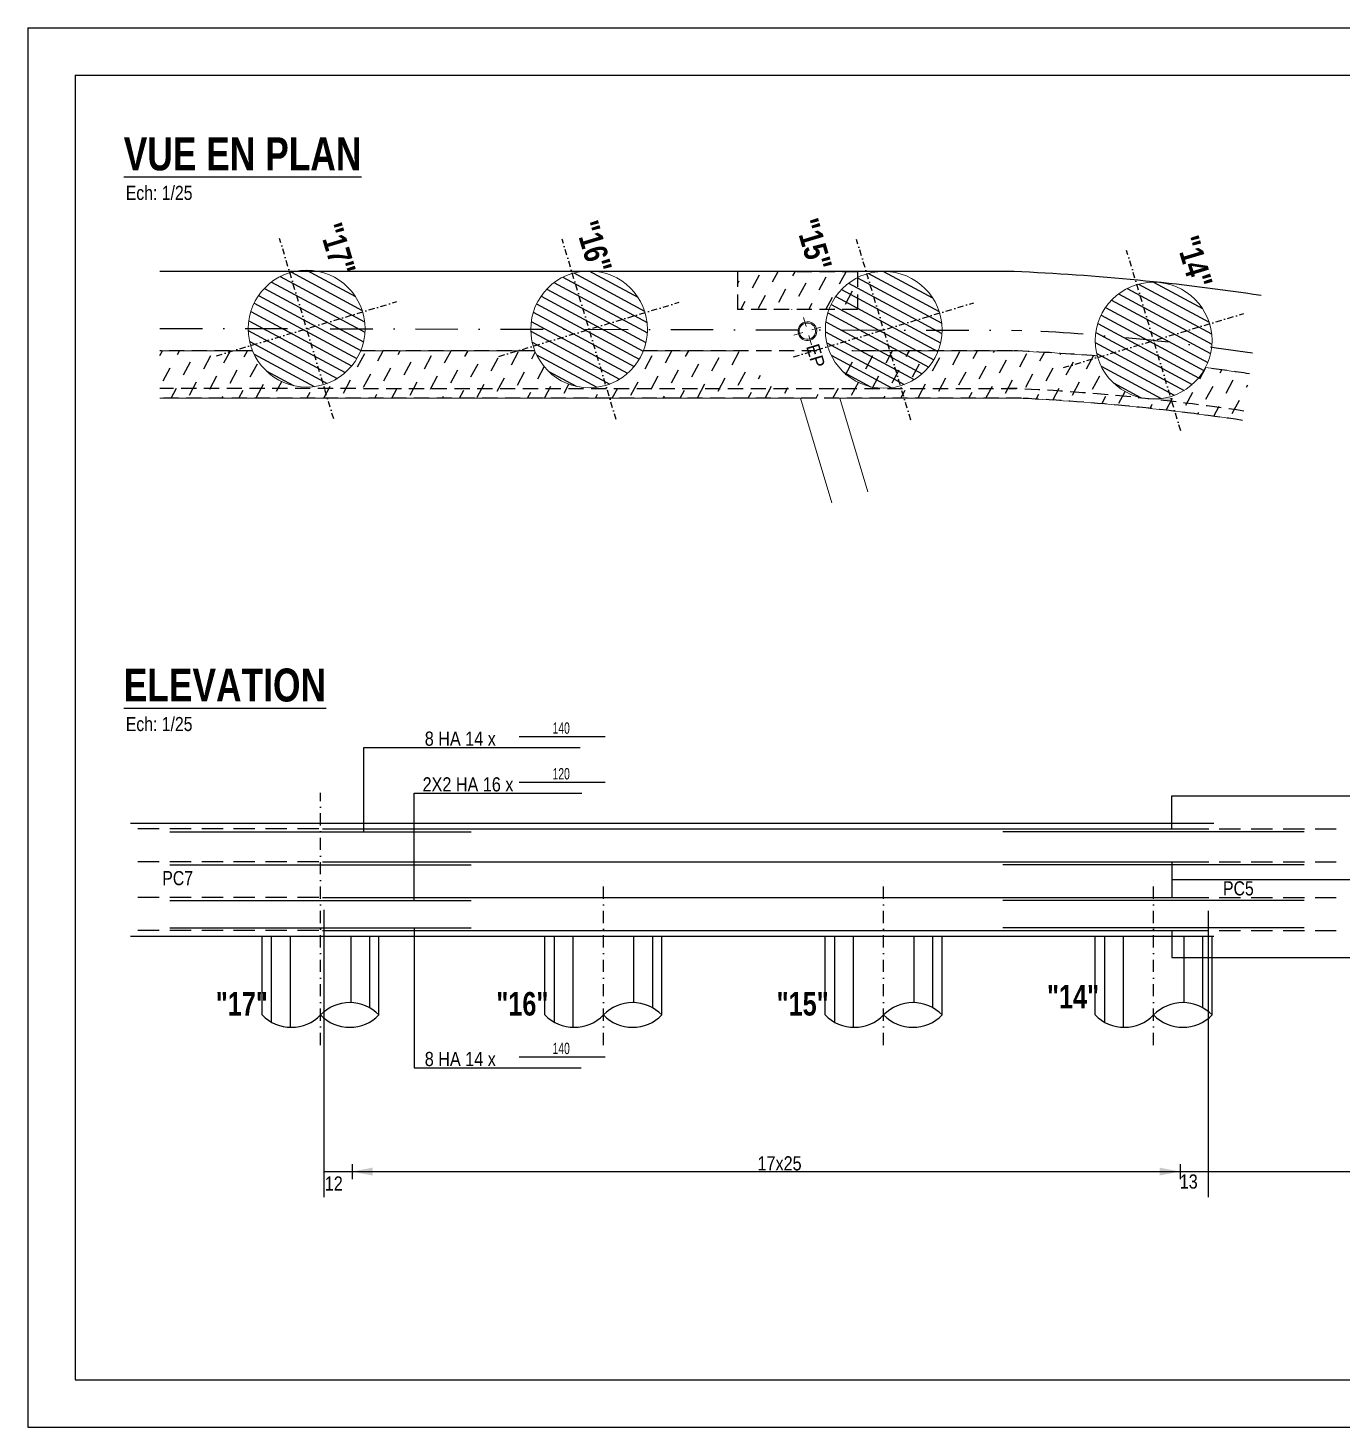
# Model space of a CAD drawing. Header units: centimetres. Extents: x 20328 to 51171, y -21855 to -16644.
# Drawn here: x 34539 to 35935, y -18525 to -17040 of the extents above; entities that cross this region are included whole.
import ezdxf
from ezdxf.enums import TextEntityAlignment as Align

# ---------------------------------------------------------------- set-up
doc = ezdxf.new("R2010")
doc.units = ezdxf.units.CM
doc.header["$LTSCALE"] = 25.4
doc.linetypes.add('CACHEX2', pattern=[19.049999999999997, 12.7, -6.35])
doc.linetypes.add('TIRETPTX2', pattern=[50.8, 25.4, -12.7, 0, -12.7])
for name, color, linetype in [('01_fenetres', 171, 'Continuous'), ('01_linteaux', 2, 'Continuous'), ('01_murs_sup', 2, 'CACHEX2'), ('01_poch_murs', 253, 'Continuous'), ('01_texte', 230, 'Continuous')]:
    doc.layers.add(name, color=color, linetype=linetype)
for name, color, linetype, lineweight in [('01_murs_coup', 5, 'Continuous', 60), ('01_PIEUX', 5, 'Continuous', 60), ('B Général', 7, 'Continuous', 5), ('C ANNOTATIONS-prestations', 7, 'Continuous', 5)]:
    doc.layers.add(name, color=color, linetype=linetype, lineweight=lineweight)
doc.styles.add('Eurostile', font='')
doc.styles.add('impact', font='impact.ttf')
doc.styles.add('MATTE_TXT', font='arial.ttf')
doc.styles.add('STYLE2', font='ARIALN.TTF')
doc.styles.get('Eurostile').set_extended_font_data('Eurostile')

# ---------------------------------------------------------------- blocks, each defined once
blk = doc.blocks.new('EP')
at = {"layer": 'B Général', "color": 7, "linetype": 'Continuous', "lineweight": 5}
for p, q in [((0, 7.5), (0, 2.5)), ((-7.5, 0), (-2.5, 0)), ((7.5, 0), (2.5, 0)), ((0, -7.5), (0, -2.5))]:
    blk.add_line(p, q, dxfattribs=at)
at = {"layer": 'B Général', "color": 7, "linetype": 'Continuous', "lineweight": 5, "flags": 128}
for points in [[(-5, 0, -0.9999999999999999), (4.999999999999992, 0, -0.9999999999999999)], [(-4.333333333333333, 0, -0.9999999999999999), (4.333333333333326, 0, -0.9999999999999999)]]:
    blk.add_lwpolyline(points, format="xyb", close=True, dxfattribs=at)
at = {"layer": 'C ANNOTATIONS-prestations', "insert": (7.5, 3.979498697916664), "char_height": 7.048665364583333, "attachment_point": 1, "line_spacing_factor": 0.8954527788573651, "style": 'Eurostile'}
blk.add_mtext('EP', dxfattribs=at)

msp = doc.modelspace()

# ---------------------------------------------------------------- hatches: boundary and pattern name
at = {"layer": '01_murs_sup'}
h = msp.add_hatch(dxfattribs=at)
h.set_pattern_fill('DASH', color=256, scale=5, angle=61.70210637941309)
h.set_pattern_definition([(61.70210637941309, (53883.38349495201, -12117.95405847281), (-6.452218211044952, 21.50349111556214), [15.875, -15.875])])
h.paths.add_polyline_path([(35420.26333808354, -17339.07891634642), (35420.26790580144, -17299.07891660722), (35292.82563190856, -17299.06436359825), (35292.82106419068, -17339.06436333744)])
at = {"layer": '01_murs_sup', "ltscale": 3}
h = msp.add_hatch(dxfattribs=at)
h.set_pattern_fill('DASH', color=256, scale=5, angle=61.70210637941309)
h.set_pattern_definition([(61.70210637941309, (35266.62611609201, 49773.56992598164), (-6.452218211044952, 21.50349111556214), [15.875, -15.875])])
edge = h.paths.add_edge_path()
edge.add_line((35829.02672889453, -17456.87817303238), (35836.47360958462, -17407.43584331394))
edge.add_arc((35478.21131775706, -19786.05893335339), 2405.452072732765, 81.43463524797535, 82.55731970730993)
edge.add_arc((35734.82384425815, -17372.20857000078), 61.99999999999572, 286.70210637939874, 332.4625493899591, ccw=False)
edge.add_arc((35734.82384425815, -17372.20857000075), 62.00000000002463, 195.4009903578318, 286.70210637939095, ccw=False)
edge.add_arc((35478.21131775628, -19786.05893336721), 2405.45207274661, 85.30622004048409, 87.46171629032895)
edge.add_line((35584.74137743131, -17382.9669624542), (35414.43975446827, -17382.96696245423))
edge.add_arc((35356.53972045727, -17360.79522229878), 61.9999999999552, 286.70210637939556, 339.0465887158966, ccw=False)
edge.add_arc((35356.53972045726, -17360.79522229869), 62.0000000000525, 200.9534112841518, 286.7021063793832, ccw=False)
edge.add_line((35298.63968644619, -17382.96696245421), (35192.95891562362, -17382.9669624542))
edge.add_arc((35135.25680873034, -17360.28510053574), 62.00000000009244, 286.70210637946957, 338.54092966634596, ccw=False)
edge.add_arc((35135.25680873045, -17360.28510053576), 62.00000000003438, 201.4590703336719, 286.7021063793742, ccw=False)
edge.add_line((35077.55470183724, -17382.96696245423), (34892.68305269178, -17382.96696245423))
edge.add_arc((34835.25760588306, -17359.59351472362), 61.99999999998045, 286.70210637938777, 337.85257192198065, ccw=False)
edge.add_arc((34835.25760588303, -17359.5935147236), 62.00000000002185, 202.1474280780395, 286.7021063794058, ccw=False)
edge.add_line((34777.83215907427, -17382.96696245425), (34679.47489562677, -17382.96696245424))
edge.add_line((34679.47489562677, -17382.96696245424), (34679.45948450258, -17433.19534527106))
edge.add_line((34679.45948450258, -17433.19534527106), (35594.43688756594, -17433.47607958103))
edge.add_arc((35478.2113177577, -19786.05893334814), 2355.452072727498, 81.43463524797119, 87.17169373626052, ccw=False)
at = {"layer": '01_poch_murs'}
h = msp.add_hatch(dxfattribs=at)
h.set_pattern_fill('ANSI31', color=256, scale=3, angle=-73.29789362058692)
h.set_pattern_definition([(331.7021063794131, (41041.24388717382, 22523.97594657664), (4.515381871355157, 8.386712797982128), [])])
h.paths.add_polyline_path([(34894.64194553618, -17341.7749793192, 0.4142135623730951), (34817.43907047863, -17300.20917507044), (34835.25760588305, -17359.5935147236)])
h.paths.add_polyline_path([(34835.25760588305, -17359.5935147236), (34817.43907047863, -17300.20917507044, 0.4142135623730951), (34775.87326622988, -17377.41205012801)])
h.paths.add_polyline_path([(34894.64194553618, -17341.7749793192), (34835.25760588305, -17359.5935147236), (34853.07614128744, -17418.97785437676, 0.4142135623730951)])
h.paths.add_polyline_path([(34853.07614128744, -17418.97785437676), (34835.25760588305, -17359.5935147236), (34775.87326622988, -17377.41205012801, 0.4142135623730951)])
h = msp.add_hatch(dxfattribs=at)
h.set_pattern_fill('ANSI31', color=256, scale=3, angle=-73.29789362058692)
h.set_pattern_definition([(331.7021063794131, (41341.2430900212, 22523.28436076444), (4.515381871355157, 8.386712797982128), [])])
h.paths.add_polyline_path([(35194.64114838358, -17342.46656513139, 0.4142135623730951), (35117.43827332601, -17300.90076088264), (35135.25680873042, -17360.2851005358)])
h.paths.add_polyline_path([(35135.25680873042, -17360.2851005358), (35117.43827332601, -17300.90076088264, 0.4142135623730951), (35075.87246907726, -17378.1036359402)])
h.paths.add_polyline_path([(35194.64114838358, -17342.46656513139), (35135.25680873042, -17360.2851005358), (35153.07534413482, -17419.66944018896, 0.4142135623730951)])
h.paths.add_polyline_path([(35153.07534413482, -17419.66944018896), (35135.25680873042, -17360.2851005358), (35075.87246907726, -17378.1036359402, 0.4142135623730951)])
h = msp.add_hatch(dxfattribs=at)
h.set_pattern_fill('ANSI31', color=256, scale=3, angle=-73.29789362058692)
h.set_pattern_definition([(331.7021063794131, (41654.12729350419, 22522.77423900153), (4.515381871355157, 8.386712797982128), [])])
h.paths.add_polyline_path([(35507.52535186657, -17342.97668689434, 0.4142135623730951), (35430.322476809, -17301.41088264559), (35448.1410122134, -17360.79522229875)])
h.paths.add_polyline_path([(35448.1410122134, -17360.79522229875), (35430.322476809, -17301.41088264559, 0.4142135623730951), (35388.75667256024, -17378.61375770315)])
h.paths.add_polyline_path([(35507.52535186657, -17342.97668689434), (35448.1410122134, -17360.79522229875), (35465.95954761781, -17420.17956195191, 0.4142135623730951)])
h.paths.add_polyline_path([(35465.95954761781, -17420.17956195191), (35448.1410122134, -17360.79522229875), (35388.75667256024, -17378.61375770315, 0.4142135623730951)])
h = msp.add_hatch(dxfattribs=at)
h.set_pattern_fill('ANSI31', color=256, scale=3, angle=-73.29789362058692)
h.set_pattern_definition([(331.7021063794131, (41940.81012554889, 22511.36089129948), (4.515381871355157, 8.386712797982128), [])])
h.paths.add_polyline_path([(35794.20818391126, -17354.39003459636, 0.4142135623730951), (35717.0053088537, -17312.8242303476), (35734.82384425811, -17372.20857000077)])
h.paths.add_polyline_path([(35734.82384425811, -17372.20857000077), (35717.0053088537, -17312.8242303476, 0.4142135623730951), (35675.43950460494, -17390.02710540517)])
h.paths.add_polyline_path([(35794.20818391126, -17354.39003459636), (35734.82384425811, -17372.20857000077), (35752.64237966252, -17431.59290965393, 0.4142135623730951)])
h.paths.add_polyline_path([(35752.64237966252, -17431.59290965393), (35734.82384425811, -17372.20857000077), (35675.43950460494, -17390.02710540517, 0.4142135623730951)])
at = {"layer": '01_poch_murs', "ltscale": 3}
h = msp.add_hatch(color=256, dxfattribs=at)
h.dxf.hatch_style = 1
h.paths.add_polyline_path([(35754.19330057814, -17436.7617078934), (35752.64237966252, -17431.59290965393, -0.09968255026306996), (35728.26965650637, -17433.86116623903, -0.00275693657814753)])

# ---------------------------------------------------------------- linework, layer by layer
at = {"layer": '01_fenetres', "ltscale": 30}
for p, q in [((34589.31557296551, -17090.41257461515), (36589.31557296551, -17090.41257461515)), ((34589.31557296551, -17090.41257461515), (34589.31557296551, -18475.41257461515)), ((34589.31557296551, -18475.41257461515), (36589.31557296551, -18475.41257461515))]:
    msp.add_line(p, q, dxfattribs=at)
at = {"layer": '01_linteaux', "linetype": 'TIRETPTX2', "ltscale": 0.01}
for p, q in [((34863.99717911596, -17455.37470771257), (34806.51803265013, -17263.81232173463)), ((35163.99638196334, -17456.06629352476), (35106.51723549751, -17264.50390754683)), ((35476.88058544632, -17456.57641528772), (35419.40143898049, -17265.01402930978)), ((35763.56341749102, -17467.98976298974), (35706.08427102519, -17276.42737701179)), ((34739.47641289407, -17388.33308795652), (34931.03879887201, -17330.85394149068)), ((35039.47561574145, -17389.02467376872), (35231.03800171939, -17331.54552730288)), ((35352.35981922444, -17389.53479553166), (35543.92220520238, -17332.05564906583)), ((35639.04265126915, -17400.94814323371), (35830.60503724709, -17343.46899676788)), ((35639.04265126913, -17400.94814323368), (35830.60503724707, -17343.46899676785))]:
    msp.add_line(p, q, dxfattribs=at)
at = {"layer": '01_linteaux'}
for p, q in [((35586.58636434183, -17298.96696245421), (34679.50066859334, -17298.96696245422)), ((35061.05427428158, -17792.50657708004), (35152.32294619028, -17792.50657708004)), ((35061.05427428158, -17841.02341250544), (35152.32294619028, -17841.02341250544)), ((34648.31160846745, -17884.33994296742), (34788.08508415142, -17884.33994296742)), ((34690.08508415141, -17893.60032049551), (35010.08508415141, -17893.60032049552)), ((34788.08508415141, -17884.33994296742), (35798.82384425802, -17884.33994296742)), ((34852.08508415142, -17890.33994296742), (35787.82384425801, -17890.33994296742)), ((35894.82384425804, -17893.60032049551), (35574.82384425804, -17893.60032049552)), ((34690.08508415141, -17928.60032049551), (35010.08508415141, -17928.60032049552)), ((34852.08508415142, -17925.33994296742), (35787.82384425801, -17925.33994296742)), ((35894.82384425804, -17928.60032049551), (35574.82384425804, -17928.60032049552)), ((34690.08508415142, -17966.6003204955), (35010.08508415142, -17966.60032049551)), ((34852.0850841514, -17963.33994296741), (35787.82384425801, -17963.33994296742)), ((35894.82384425803, -17966.6003204955), (35574.82384425803, -17966.60032049551)), ((34690.08508415141, -17995.69327105608), (35010.08508415141, -17995.69327105609)), ((35894.82384425804, -17995.69327105608), (35574.82384425804, -17995.69327105609)), ((34648.31160846745, -18004.33994296742), (35798.82384425802, -18004.33994296742)), ((34788.08508415142, -18088.04402841406), (34788.08508415142, -18004.33994296742)), ((34852.0850841514, -17998.33994296741), (35787.82384425801, -17998.33994296742)), ((34912.08508415142, -18088.04402841406), (34912.08508415143, -18004.33994296742)), ((35088.41046527448, -18088.04402841403), (35088.41046527446, -18004.33994296742)), ((35212.41046527448, -18088.04402841403), (35212.41046527446, -18004.33994296742)), ((35386.08718279126, -18088.04402841403), (35386.08718279123, -18004.33994296742)), ((35510.08718279126, -18088.04402841403), (35510.08718279124, -18004.33994296742)), ((35672.82384425803, -18088.04402841408), (35672.82384425803, -18004.33994296742)), ((35796.82384425803, -18088.04402841408), (35796.82384425804, -18004.33994296743)), ((35061.05427428158, -18132.50981244698), (35152.32294619028, -18132.50981244698))]:
    msp.add_line(p, q, dxfattribs=at)
at = {"layer": '01_linteaux', "linetype": 'TIRETPTX2', "ltscale": 0.07}
msp.add_line((34679.48217727393, -17359.23440684835), (35594.78833135514, -17361.34445495508), dxfattribs=at)
at = {"layer": '01_linteaux', "linetype": 'CACHEX2', "ltscale": 0.05}
msp.add_line((35589.10492607362, -17423.47444315239), (34679.46255271273, -17423.19534574172), dxfattribs=at)
at = {"layer": '01_linteaux', "linetype": 'TIRETPTX2', "ltscale": 0.02}
for p, q in [((34850.0850841514, -18120.03780443194), (34850.08508415142, -17852.29276839145)), ((35150.41046527449, -18120.03780443191), (35150.41046527448, -17938.70618944571)), ((35448.08718279126, -18120.03780443191), (35448.08718279125, -17938.70618944571)), ((35734.82384425805, -18120.03780443191), (35734.82384425804, -17938.70618944571))]:
    msp.add_line(p, q, dxfattribs=at)
at = {"layer": '01_linteaux'}
for centre, radius, start, end in [((35478.21131775774, -19786.05893334814), 2489.452072727487, 81.43463524794092, 87.50491449443753), ((34881.08508415143, -18118.18375946915), 43.23659778560273, 44.19387071995325, 135.8061292800467), ((35181.41046527449, -18118.18375946915), 43.23659778560273, 44.19387071995303, 135.806129280047), ((35479.08718279127, -18118.18375946915), 43.23659778560273, 44.19387071995325, 135.8061292800467), ((35765.82384425805, -18118.18375946916), 43.23659778560273, 44.19387071995332, 135.8061292800467), ((34819.08508415143, -18057.90429735894), 43.23659778560273, 224.1938707199529, 315.8061292800467), ((34881.08508415143, -18057.90429735894), 43.23659778560273, 224.1938707199529, 315.8061292800467), ((35119.41046527449, -18057.90429735894), 43.23659778560273, 224.1938707199529, 315.8061292800469), ((35181.41046527449, -18057.90429735894), 43.23659778560273, 224.1938707199529, 315.8061292800469), ((35417.08718279127, -18057.90429735894), 43.23659778560273, 224.1938707199529, 315.8061292800467), ((35479.08718279127, -18057.90429735894), 43.23659778560273, 224.1938707199529, 315.8061292800467), ((35703.82384425805, -18057.90429735895), 43.23659778560273, 224.1938707199528, 315.8061292800467), ((35765.82384425805, -18057.90429735895), 43.23659778560273, 224.1938707199528, 315.8061292800467)]:
    msp.add_arc(centre, radius, start, end, dxfattribs=at)
at = {"layer": '01_linteaux', "linetype": 'TIRETPTX2', "ltscale": 0.07}
msp.add_arc((35478.21131775773, -19786.05893334813), 2427.452072727487, 81.43463524794092, 87.31265658426105, dxfattribs=at)
at = {"layer": '01_murs_coup', "linetype": 'Continuous', "lineweight": 5}
for p, q in [((34777.83215907429, -17382.96696245423), (34679.47489562676, -17382.96696245424)), ((35077.55470183721, -17382.9669624542), (34892.68305269178, -17382.96696245424)), ((35298.63968644622, -17382.96696245421), (35192.95891562363, -17382.96696245423)), ((35584.74137743221, -17382.96696245418), (35414.43975446828, -17382.96696245421)), ((35359.68516631313, -17433.40405281594), (34679.45948450256, -17433.19534527104)), ((35392.96161631257, -17544.30542402119), (35359.68516631313, -17433.40405281594)), ((35431.27409350817, -17532.80959472804), (35401.45086332662, -17433.41686741015)), ((35594.43688756532, -17433.47607958102), (35401.45086332662, -17433.41686741015))]:
    msp.add_line(p, q, dxfattribs=at)
for radius, start, end in [(2405.452072727487, 85.30622004048656, 87.46171629051952), (2405.452072727487, 81.43463524794092, 82.55731970725103), (2355.452072727487, 81.43463524794092, 87.17169373634638)]:
    msp.add_arc((35478.21131775773, -19786.05893334813), radius, start, end, dxfattribs=at)
at = {"layer": '01_murs_sup', "ltscale": 0.05}
for p, q in [((35292.82563190856, -17299.06436359825), (35292.82106419068, -17339.06436333744)), ((35292.82563190856, -17299.06436359825), (35292.82106419068, -17339.06436333744)), ((35420.26790580144, -17299.07891660722), (35292.82563190856, -17299.06436359825)), ((35420.26790580144, -17299.07891660722), (35420.26333808354, -17339.07891634642)), ((35420.26333808354, -17339.07891634642), (35292.82106419068, -17339.06436333744)), ((34777.8321590743, -17382.96696245424), (34679.47489562676, -17382.96696245424)), ((35077.55470183722, -17382.96696245422), (34892.68305269178, -17382.96696245424)), ((35377.28681495782, -17382.9669624542), (35192.95891562363, -17382.96696245423)), ((35584.74137743221, -17382.9669624542), (35414.43975446828, -17382.96696245423)), ((35594.43688756532, -17433.47607958102), (34679.45948450256, -17433.19534527105))]:
    msp.add_line(p, q, dxfattribs=at)
at = {"layer": '01_murs_sup', "ltscale": 0.07}
for p, q in [((34848.08508415142, -17890.33994296742), (34650.21116049885, -17890.33994296742)), ((35736.82384425803, -17890.33994296742), (35934.69776791061, -17890.33994296742)), ((34848.08508415142, -17925.33994296742), (34650.21116049885, -17925.33994296742)), ((35736.82384425803, -17925.33994296742), (35934.69776791061, -17925.33994296742)), ((34848.08508415142, -17963.33994296741), (34650.21116049885, -17963.33994296741)), ((35736.82384425803, -17963.33994296741), (35934.69776791061, -17963.33994296741)), ((34848.08508415142, -17998.33994296741), (34650.21116049885, -17998.33994296741)), ((35736.82384425803, -17998.33994296741), (35934.69776791061, -17998.33994296741))]:
    msp.add_line(p, q, dxfattribs=at)
at = {"layer": '01_murs_sup', "ltscale": 0.05}
for radius, start, end in [(2405.452072727487, 85.30622004048656, 87.46171629010219), (2405.452072727487, 81.43463524794092, 82.55731970725103), (2365.452072727487, 81.43463524794092, 87.50491449443753), (2355.452072727487, 81.43463524794092, 87.17169373634638)]:
    msp.add_arc((35478.21131775774, -19786.05893334814), radius, start, end, dxfattribs=at)
at = {"layer": '01_PIEUX', "linetype": 'Continuous', "lineweight": 5}
for centre in [(34835.25760588305, -17359.5935147236), (35135.25680873042, -17360.2851005358), (35448.1410122134, -17360.79522229875), (35734.82384425811, -17372.20857000077)]:
    msp.add_circle(centre, 62, dxfattribs=at)
msp.add_arc((35478.21131775773, -19786.05893334813), 2405.452072727487, 85.30622004048656, 87.46171629010219, dxfattribs=at)
at = {"layer": '01_poch_murs'}
for p, q in [((34798.08508415144, -18095.69852162764), (34798.08508415145, -18004.3399429674)), ((34818.08508415145, -18101.12932932044), (34818.08508415145, -18004.3399429674)), ((34882.08508415143, -18004.3399429674), (34882.08508415143, -18074.95872750762)), ((34902.08508415143, -18004.3399429674), (34902.08508415143, -18080.3895352004)), ((35098.41046527452, -18095.69852162761), (35098.41046527453, -18004.33994296742)), ((35118.41046527452, -18101.12932932041), (35118.41046527453, -18004.33994296742)), ((35182.41046527452, -18004.33994296742), (35182.41046527452, -18074.95872750759)), ((35202.41046527452, -18004.33994296742), (35202.41046527452, -18080.38953520037)), ((35396.0871827913, -18095.69852162761), (35396.08718279131, -18004.33994296742)), ((35416.0871827913, -18101.12932932041), (35416.08718279131, -18004.33994296742)), ((35480.08718279129, -18004.33994296742), (35480.08718279129, -18074.95872750759)), ((35500.08718279129, -18004.33994296742), (35500.08718279129, -18080.38953520037)), ((35682.82384425806, -18095.69852162765), (35682.82384425806, -18004.33994296742)), ((35702.82384425806, -18101.12932932045), (35702.82384425806, -18004.33994296742)), ((35766.82384425805, -18004.33994296742), (35766.82384425805, -18074.95872750763)), ((35786.82384425805, -18004.33994296742), (35786.82384425805, -18080.38953520042))]:
    msp.add_line(p, q, dxfattribs=at)
at = {"layer": '01_texte', "ltscale": 30}
for p, q in [((34539.31557296551, -17040.41257461515), (35589.31557296551, -17040.41257461515)), ((34539.31557296551, -17040.41257461515), (34539.31557296551, -18525.41257461515)), ((34539.31557296551, -17040.41257461515), (36639.31557296551, -17040.41257461515)), ((34896.10225362578, -17893.60032049551), (34896.10225362578, -17804.02675968067)), ((34896.10225362578, -17804.02675968067), (35125.71610859584, -17804.02675968067)), ((34949.50081270101, -17966.60032049551), (34949.50081270101, -17852.54359510606)), ((34949.50081270101, -17852.54359510606), (35127.65784967906, -17852.54359510606)), ((35754.27627020539, -17890.33994296742), (35754.27627020539, -17855.58166722278)), ((35754.27627020539, -17855.58166722278), (36295.89375751853, -17855.58166722278)), ((35754.27627020539, -17925.33994296742), (35754.27627020539, -17963.33994296742)), ((35754.27627020539, -17944.33994296742), (36155.50719283053, -17944.33994296742)), ((34949.50081270101, -17995.69327105609), (34949.50081270101, -18144.0299950476)), ((35754.27627020539, -17998.33994296742), (35754.27627020539, -18027.02371419055)), ((35754.27627020539, -18027.02371419055), (36295.89375751853, -18027.02371419055)), ((34949.50081270101, -18144.0299950476), (35126.78887214515, -18144.0299950476)), ((34539.31557296551, -18525.41257461515), (36639.31557296551, -18525.41257461515))]:
    msp.add_line(p, q, dxfattribs=at)
at = {"layer": '01_texte', "linetype": 'Continuous'}
for p, q in [((34853.5588661248, -17976.58038951577), (34853.5588661248, -18281.32450446565)), ((35792.82384425802, -17977.36610860531), (35792.82384425802, -18281.32450446565)), ((34883.5588661248, -18246.27363240004), (34883.5588661248, -18262.27363240004)), ((35762.82384425802, -18246.27363240003), (35762.82384425802, -18262.27363240003)), ((34853.5588661248, -18254.27363240003), (35792.82384425802, -18254.27363240003)), ((35792.82384425802, -18254.27363240003), (36247.90856248359, -18254.27363240003))]:
    msp.add_line(p, q, dxfattribs=at)
for points in [[(34883.5588661248, -18254.27363240004), (34905.2588661248, -18250.07363240004), (34905.2588661248, -18254.27363240004)], [(35762.82384425799, -18254.27363240003), (35741.12384425798, -18250.07363240003), (35741.12384425798, -18254.27363240003)], [(34883.5588661248, -18254.27363240003), (34905.2588661248, -18258.47363240004), (34905.2588661248, -18254.27363240004)], [(35762.82384425799, -18254.27363240001), (35741.12384425798, -18258.47363240002), (35741.12384425798, -18254.27363240003)]]:
    msp.add_solid(points, dxfattribs=at)

# ---------------------------------------------------------------- block references
at = {"layer": 'B Général', "color": 7, "xscale": 2, "yscale": 2, "zscale": 2, "rotation": 286.7021063794131}
msp.add_blockref('EP', (35367.10872667919, -17362.21358549504), dxfattribs=at)

# ---------------------------------------------------------------- texts
at = {"layer": '01_texte', "style": 'impact'}
for s, p in [('%%UVUE EN PLAN', (34641.01442102846, -17202.04044683534)), ('%%UELEVATION', (34641.01442102846, -17765.81141951011))]:
    msp.add_text(s, height=35, dxfattribs=at).set_placement(p, align=Align.BOTTOM_LEFT)
at = {"layer": '01_texte', "style": 'MATTE_TXT', "width": 0.8}
for s, p in [('Ech: 1/25', (34678.62393249487, -17227.45280488353)), ('Ech: 1/25', (34678.62393249487, -17791.22377755831)), ('PC7', (34698.28501692345, -17954.79222464295)), ('PC5', (35824.80001474868, -17965.65721622326))]:
    msp.add_text(s, height=15, dxfattribs=at).set_placement(p, align=Align.BOTTOM_CENTER)
at = {"layer": '01_texte', "style": 'impact'}
for s, rotation, p in [('"17"', 286.7021064310779, (34848.84684166147, -17280.77755658857)), ('"16"', 286.7021064310779, (35120.97983731542, -17278.46044694688)), ('"15"', 286.7021064310779, (35354.65264866552, -17276.10952332712)), ('"14"', 286.7021064310779, (35758.85730458825, -17294.46531906787)), ('"14"', 5.169332623788947e-08, (35649.21015130045, -18088.628885128)), ('"17"', 5.169332623788947e-08, (34766.44061835248, -18096.19787898036)), ('"16"', 5.169332623788947e-08, (35064.37169228564, -18096.19787898036)), ('"15"', 5.169332623788947e-08, (35362.04840980242, -18096.19787898036))]:
    msp.add_text(s, height=25, rotation=rotation, dxfattribs=at).set_placement(p, align=Align.BOTTOM_CENTER)
at = {"layer": '01_texte', "style": 'STYLE2'}
for s, p in [('8 HA 14 x', (35036.17370129569, -17802.26707576638)), ('2X2 HA 16 x', (35054.86818123834, -17850.78391119178)), ('8 HA 14 x', (35036.17370129569, -18142.27031113332)), ('17x25', (35360.93081226591, -18253.00958547028)), ('12', (34873.62302281498, -18274.43137467469)), ('13', (35781.61534465318, -18272.32605038621))]:
    msp.add_text(s, height=15, dxfattribs=at).set_placement(p, align=Align.RIGHT)
at = {"layer": '01_texte', "style": 'STYLE2', "width": 0.8}
for s, p in [('140', (35114.80719595636, -17789.51780393259)), ('120', (35114.80719595636, -17838.03463935799)), ('140', (35114.80719595636, -18129.52103929953))]:
    msp.add_text(s, height=12, dxfattribs=at).set_placement(p, align=Align.RIGHT)

doc.saveas('drawing.dxf')
